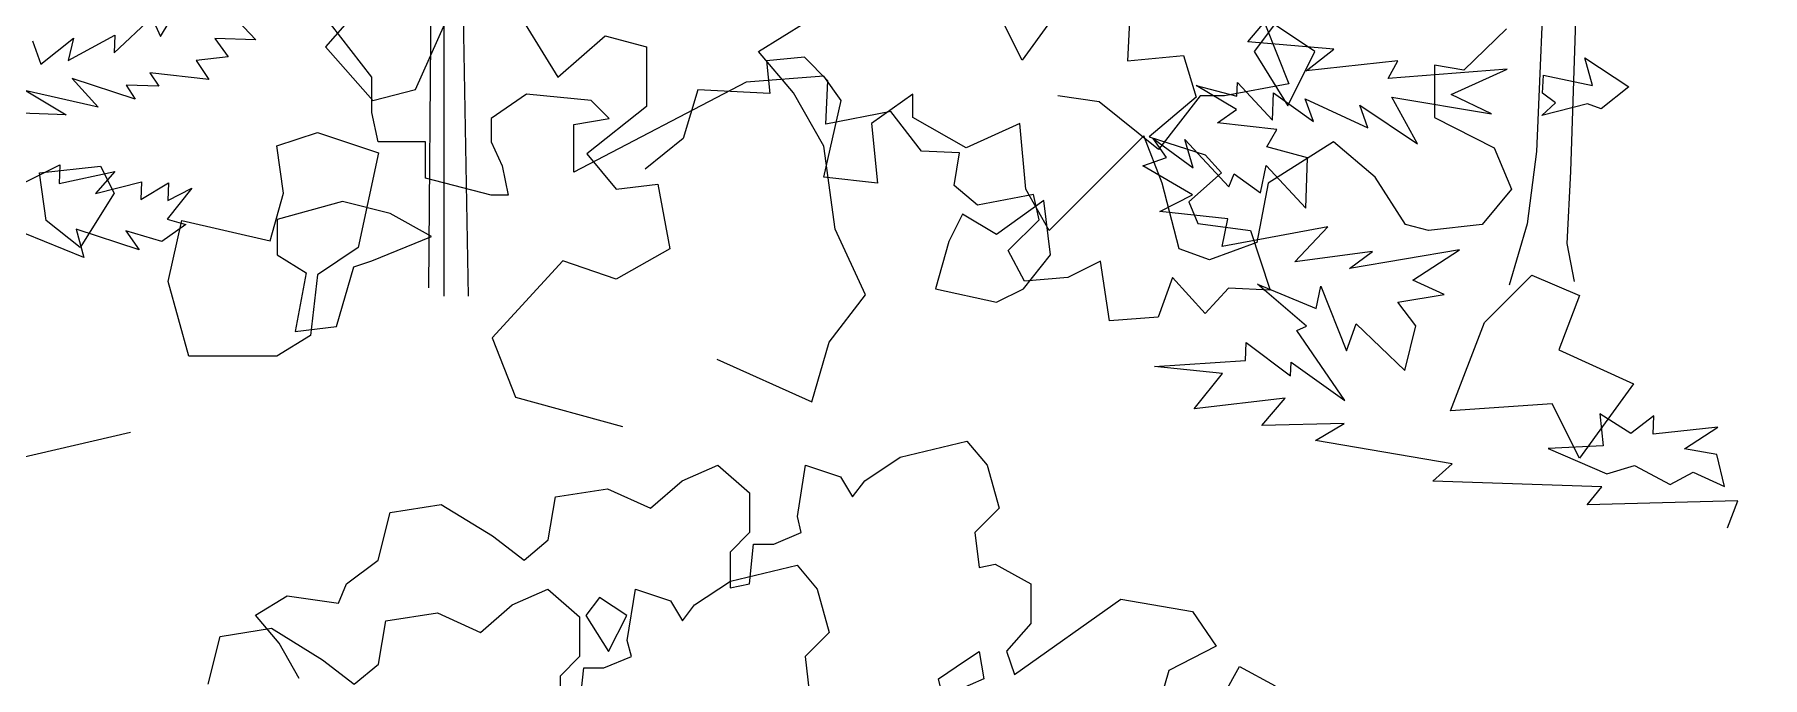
# Model space of a CAD drawing. Header units: inches. Extents: x -11 to 128, y 7 to 56.
# Drawn here: x 56.625 to 57.078, y 23.1037 to 23.2723 of the extents above; entities that cross this region are included whole.
import ezdxf

# ---------------------------------------------------------------- set-up
doc = ezdxf.new("R2010")
doc.units = ezdxf.units.IN
doc.header["$MEASUREMENT"] = 0
doc.layers.add('CAY', color=94, linetype='Continuous')
doc.layers.add('CAY-3', color=61, linetype='Continuous')
picture_1 = doc.add_image_def('image1.jpg', size_in_pixel=(1680, 1093))

# ---------------------------------------------------------------- blocks, each defined once
blk = doc.blocks.new('A$C76451831')
at = {"layer": 'CAY'}
for p, q in [((1954.5, 1555.8), (1982.2, 1510.4)), ((1867.9, 1552.3), (1846.6, 1528.1)), ((1899.1, 1503.3), (1916.2, 1541.7)), ((1982.2, 1510.4), (2010, 1534.6)), ((2010, 1534.6), (2034.1, 1528.1)), ((2099.4, 1525.5), (2127.1, 1542.6)), ((1846.6, 1528.1), (1874.3, 1496.9)), ((2034.1, 1528.1), (2034.1, 1493.3)), ((2120, 1501.3), (2099.4, 1525.5)), ((1874.3, 1496.9), (1899.1, 1503.3)), ((2137.7, 1470.1), (2120, 1501.3)), ((2034.1, 1493.3), (1999.3, 1465.6)), ((1999.3, 1465.6), (2016.4, 1445)), ((2144.2, 1421.7), (2137.7, 1470.1)), ((2016.4, 1445), (2040.6, 1447.9)), ((2040.6, 1447.9), (2047.7, 1410.1)), ((2161.9, 1383.3), (2144.2, 1421.7)), ((1985.2, 1403.1), (1943.9, 1358.2)), ((2016.4, 1392.5), (1985.2, 1403.1)), ((2047.7, 1410.1), (2016.4, 1392.5)), ((2140.7, 1355.6), (2161.9, 1383.3)), ((1943.9, 1358.2), (1957.5, 1323.4)), ((2130.6, 1320.8), (2140.7, 1355.6)), ((2075.2, 1345.6), (2130.6, 1320.8)), ((1957.5, 1323.4), (2020, 1306.3)), ((1732.8, 1302.8), (1656.2, 1285.1)), ((4647.3, 135.4), (4647.3, 419.7)), ((4638.3, 140.1), (4640.6, 408.3)), ((4661.5, 135.4), (4656.8, 405.9)), ((5116.8, 284), (5127.7, 296.8)), ((5127.1, 293.6), (5140.7, 259.4)), ((5167, 279.6), (5116.8, 284)), ((5150.7, 267), (5167, 279.6)), ((5204.4, 272.8), (5150.7, 267)), ((5198.6, 262.6), (5204.4, 272.8)), ((5268.1, 267.9), (5198.6, 262.6)), ((5235.4, 253.2), (5268.1, 267.9)), ((5029.8, 248.8), (5005.7, 252.3)), ((5088.8, 252.3), (5064.6, 221)), ((5110, 244.4), (5086.5, 258.4)), ((5086.5, 258.4), (5110.3, 252.1)), ((5103, 252.3), (5088.8, 252.3)), ((5140.7, 259.4), (5103, 252.3)), ((5110.3, 252.1), (5110.6, 260.2)), ((5110.6, 260.2), (5131.1, 238.2)), ((5131.1, 238.2), (5131.7, 254.1)), ((5131.7, 254.1), (5155.1, 237.4)), ((5259, 241.9), (5235.4, 253.2)), ((5064.6, 221), (5029.8, 248.8)), ((5098.9, 236.6), (5110, 244.4)), ((5155.1, 237.4), (5150.1, 250.7)), ((5150.1, 250.7), (5186.7, 233.6)), ((5186.7, 233.6), (5182.2, 246.9)), ((5182.2, 246.9), (5215.8, 224.4)), ((5200.9, 251.6), (5259, 241.9)), ((5215.8, 224.4), (5200.9, 251.6)), ((5133.6, 232.7), (5098.9, 236.6)), ((5127.8, 222.5), (5133.6, 232.7)), ((5069.2, 216.4), (5061.4, 227.5)), ((5061.4, 227.5), (5084.8, 210.4)), ((5080, 226.9), (5105.7, 199.2)), ((5084.8, 210.4), (5080, 226.9)), ((5151.6, 216.2), (5127.8, 222.5)), ((5055.4, 211.4), (5069.2, 216.4)), ((5150.6, 186.8), (5151.6, 216.2)), ((5084.3, 194.5), (5055.4, 211.4)), ((5105.7, 199.2), (5108.7, 206.8)), ((5108.7, 206.8), (5124.2, 195.8)), ((5124.2, 195.8), (5127.5, 211.6)), ((5127.5, 211.6), (5150.6, 186.8)), ((5065.3, 184.8), (5084.3, 194.5)), ((5105.1, 180.6), (5065.3, 184.8)), ((5101.8, 164.4), (5105.1, 180.6)), ((5163.4, 175.9), (5101.8, 164.4)), ((5144.1, 155.3), (5163.4, 175.9)), ((5240.4, 162.3), (5176.1, 151.4)), ((5213, 144.7), (5240.4, 162.3)), ((5189.6, 161.4), (5144.1, 155.3)), ((5176.1, 151.4), (5189.6, 161.4)), ((5150.9, 117.8), (5122.3, 142.4)), ((5122.3, 142.4), (5156.7, 128.1)), ((5231.3, 136.3), (5213, 144.7)), ((5156.7, 128.1), (5159.4, 141.1)), ((5159.4, 141.1), (5174.4, 103.4)), ((5204.4, 131.8), (5231.3, 136.3)), ((5214.8, 117.9), (5204.4, 131.8)), ((5145.4, 115.3), (5150.9, 117.8)), ((5173.4, 74.4), (5145.4, 115.3)), ((5174.4, 103.4), (5180, 119.1)), ((5180, 119.1), (5208.5, 91.8)), ((5208.5, 91.8), (5214.8, 117.9)), ((5115.3, 97.8), (5115.7, 108.2)), ((5115.7, 108.2), (5141.7, 88.7)), ((5062.2, 94.2), (5115.3, 97.8)), ((5101.9, 90.1), (5062.2, 94.2)), ((5141.7, 88.7), (5142, 96.8)), ((5142, 96.8), (5173.4, 74.4)), ((5085.3, 69.4), (5101.9, 90.1)), ((5138.6, 75.7), (5085.3, 69.4)), ((5124.9, 59.8), (5138.6, 75.7)), ((5172.9, 60.9), (5124.9, 59.8)), ((5156.3, 51), (5172.9, 60.9)), ((5236, 37.4), (5156.3, 51)), ((5224.8, 27.3), (5236, 37.4)), ((5323.5, 23.9), (5224.8, 27.3)), ((5314.9, 13.3), (5323.5, 23.9)), ((5402.9, 15.7), (5314.9, 13.3)), ((5396.9, 0), (5402.9, 15.7))]:
    blk.add_line(p, q, dxfattribs=at)
for points in [[(2424.5, 1525.4), (2400.8, 1541.2), (2388.9, 1525.4), (2408.7, 1493.7)], [(1754.8, 1391.1), (1762.7, 1426.7), (1814.2, 1414.8), (1822.1, 1442.6), (1818.1, 1470.3), (1841.9, 1478.2), (1877.5, 1466.3), (1865.7, 1410.9), (1841.9, 1395), (1837.9, 1359.4), (1818.1, 1347.5), (1766.7, 1347.5)], [(1683.5, 1426.7), (1679.6, 1454.5), (1715.2, 1458.4), (1723.1, 1442.6), (1703.3, 1410.9)], [(2270.1, 1406.6), (2266.2, 1438.3), (2238.4, 1418.5), (2218.7, 1430.3), (2210.7, 1414.5), (2202.8, 1386.8), (2238.4, 1378.9), (2254.3, 1386.8)], [(2523.5, 1367), (2551.2, 1394.7), (2578.9, 1382.8), (2567, 1351.1), (2610.6, 1331.3), (2578.9, 1287.8), (2563.1, 1319.5), (2503.7, 1315.5)], [(2022.5, 1195.9), (2006.6, 1206.4), (1998.7, 1195.9), (2011.9, 1174.8)], [(2220.4, 1169.5), (2228.3, 1174.8), (2231, 1158.9), (2207.2, 1148.4), (2204.6, 1158.9)], [(5288.9, 254), (5289.3, 264.4), (5318.1, 258.4), (5313.6, 274.5), (5339.3, 257.7), (5323, 244.7), (5315, 247.7), (5288.4, 240.9), (5296.4, 248.3)], [(5395.1, 24.1), (5390.7, 42.8), (5371.8, 46.2), (5391.3, 58.7), (5353.5, 54.6), (5353.9, 65.4), (5340.4, 55), (5322.2, 66.5), (5324.3, 47.9), (5292.1, 46.3), (5326.4, 31.5), (5342.5, 36.4), (5363.4, 25.2), (5376.8, 32.4)]]:
    blk.add_lwpolyline(points, close=True, dxfattribs=at)
for points in [[(1831.3, 1159), (1819.5, 1179.8), (1805.7, 1196), (1824.2, 1207.4), (1854.1, 1203), (1858.8, 1214.4), (1877.3, 1228.2), (1884.3, 1256.1), (1914.2, 1260.8), (1944.1, 1242.4), (1962.6, 1228.2), (1976.7, 1240), (1981, 1265.2), (2011.3, 1269.9), (2036.5, 1258.5), (2054.9, 1274.6), (2075.8, 1283.7), (2094.3, 1267.5), (2094.3, 1244.3), (2082.9, 1232.9), (2082.9, 1212.1), (2094.3, 1214.4), (2096.6, 1237.6), (2108.4, 1237.6), (2124.5, 1244.3), (2122.2, 1253.8), (2126.9, 1283.7), (2147.3, 1277), (2154.4, 1265.2), (2161.5, 1274.6), (2182.3, 1288.4), (2221.2, 1297.8), (2233, 1283.7), (2240.1, 1258.5), (2225.9, 1244.3), (2228.3, 1223.9), (2237.7, 1225.8), (2258.6, 1214.4), (2258.6, 1191.2), (2244.4, 1175.1), (2249.1, 1161.4), (2311.2, 1205.4), (2352.9, 1198.3), (2366.7, 1177.9), (2339.1, 1163.7), (2334.4, 1147.6)], [(2371.4, 1149.9), (2380.4, 1166.1), (2401.2, 1154.7)], [(4406.8, 284.6), (4411.8, 270.9), (4430.9, 286.1), (4427.7, 273), (4455, 287.9), (4454.6, 277.5), (4476.6, 298.1), (4481.7, 287), (4495.6, 310.5)], [(4526.8, 296.3), (4537.3, 285.1), (4513.3, 285.9), (4521.1, 275.2), (4502.5, 273.1), (4509.8, 262), (4475.5, 265.9), (4480.6, 258), (4461.6, 258.7), (4466.8, 250.4), (4430.1, 262.5), (4445.3, 245.7), (4403.1, 255.3), (4426.6, 241.3), (4389.5, 242.6)], [(4398.4, 199.7), (4422.9, 212), (4422.5, 201.1), (4454.9, 208.2), (4443.6, 195.4), (4470.5, 202.2), (4470.2, 191.8), (4486.4, 201.6), (4486, 191.2), (4499.9, 198.4), (4485.6, 180.3), (4496.4, 177.2), (4482.5, 167.3), (4461.4, 173.5), (4469.1, 162.3), (4432.4, 174.5), (4436.8, 158), (4379.2, 181.3)], [(888.6, 656.4), (872.7, 530.9), (866.4, 466.6), (861.1, 337.9), (856.9, 208.2), (854.8, 166), (859, 143.9)], [(774.7, 655.4), (791.5, 634.3), (850.6, 524.6), (847.4, 444.5), (842.2, 343.2), (836.9, 219.8), (831.6, 177.6), (821.1, 141.8)]]:
    blk.add_lwpolyline(points, dxfattribs=at)
at = {"layer": 'CAY-3'}
for p, q in [((156.8, 263.3), (132.7, 294.5)), ((819.4, 291.6), (794.6, 267.4)), ((156.8, 242.6), (156.8, 263.3)), ((420.8, 263.9), (375.4, 260.4)), ((430.8, 249.7), (420.8, 263.9)), ((794.6, 267.4), (777.5, 270.4)), ((777.5, 270.4), (777.5, 239.7)), ((247, 253.3), (226.4, 239.1)), ((284.8, 249.7), (247, 253.3)), ((375.4, 260.4), (274.7, 207.8)), ((472.7, 253.3), (448.5, 236.2)), ((472.7, 239.7), (472.7, 253.3)), ((160.4, 225.5), (156.8, 242.6)), ((295.4, 239.1), (284.8, 249.7)), ((420.8, 204.9), (430.8, 249.7)), ((226.4, 239.1), (226.4, 225.5)), ((274.7, 235.6), (295.4, 239.1)), ((274.7, 207.8), (274.7, 235.6)), ((448.5, 236.2), (452, 201.4)), ((503.9, 222), (472.7, 239.7)), ((535.2, 236.2), (503.9, 222)), ((538.7, 197.8), (535.2, 236.2)), ((777.5, 239.7), (812.3, 222)), ((188.1, 225.5), (160.4, 225.5)), ((188.1, 204.3), (188.1, 225.5)), ((226.4, 225.5), (232.9, 211.4)), ((607.7, 229.1), (583.5, 204.9)), ((618.3, 201.4), (607.7, 229.1)), ((718.5, 225.5), (680.2, 201.4)), ((742.7, 204.9), (718.5, 225.5)), ((812.3, 222), (822.3, 197.8)), ((226.4, 194.3), (188.1, 204.3)), ((232.9, 211.4), (236.4, 194.3)), ((452, 201.4), (420.8, 204.9)), ((583.5, 204.9), (552.3, 173.6)), ((760.4, 177.2), (742.7, 204.9)), ((236.4, 194.3), (226.4, 194.3)), ((552.3, 173.6), (538.7, 197.8)), ((628.3, 163), (618.3, 201.4)), ((680.2, 201.4), (673.7, 166.6)), ((822.3, 197.8), (805.2, 177.2)), ((774, 173.6), (760.4, 177.2)), ((805.2, 177.2), (774, 173.6)), ((646, 156.5), (628.3, 163)), ((673.7, 166.6), (646, 156.5))]:
    blk.add_line(p, q, dxfattribs=at)
for points in [[(6226.3, 1155.7), (6233.4, 1183.7), (6263.3, 1188.4), (6293.2, 1169.9), (6311.6, 1155.7), (6325.8, 1167.5), (6330.1, 1192.7), (6360.4, 1197.4), (6385.5, 1186), (6404, 1202.1), (6424.8, 1211.2), (6443.3, 1195.1), (6443.3, 1171.9), (6431.9, 1160.5), (6431.9, 1139.6)], [(6443.3, 1142), (6445.7, 1165.2), (6457.5, 1165.2), (6473.6, 1171.9), (6471.2, 1181.3), (6475.9, 1211.2), (6496.4, 1204.5), (6503.5, 1192.7), (6510.5, 1202.1), (6531.4, 1215.9), (6570.3, 1225.3), (6582.1, 1211.2), (6589.1, 1186), (6575, 1171.9), (6577.4, 1151.4)], [(5047.5, 296), (5046.4, 272.8), (5079.1, 275.9), (5086.5, 251.7), (5059.1, 228.5), (5091.8, 217.9), (5101.3, 207.4), (5082.3, 190.5), (5087.6, 177.8), (5118.2, 173.6), (5129.8, 138.8), (5105.5, 139.9), (5091.8, 125.1), (5072.8, 146.2), (5064.4, 123), (5035.9, 120.9), (5030.6, 155.7), (5011.6, 146.2), (4986.3, 144.1), (4976.8, 162), (4994.8, 179.9), (4991.6, 194.7), (4958.9, 188.4), (4945.2, 200), (4948.4, 219), (4926.2, 220), (4908.3, 243.2), (4870.3, 235.8), (4871.4, 261.2), (4857.7, 274.9), (4835.5, 272.8), (4837.6, 253.8), (4795.4, 255.9), (4787, 227.4), (4764.8, 209.5)]]:
    blk.add_lwpolyline(points, dxfattribs=at)
for points in [[(481.1, 352.5), (508.8, 380.2), (536.5, 368.3), (524.6, 336.6), (568.2, 316.8), (536.5, 273.3), (520.7, 305), (461.3, 301)], [(167.4, 183.7), (139.7, 190.7), (101.4, 180.1), (101.4, 159.5), (118.5, 148.9), (112, 114.6), (136.2, 117.6), (146.2, 152.4), (156.8, 155.9), (191.6, 170.1)]]:
    blk.add_lwpolyline(points, close=True, dxfattribs=at)

msp = doc.modelspace()

# ---------------------------------------------------------------- block references
at = {"layer": 'CAY', "xscale": 0.0004489089019145984, "yscale": 0.0004489089019145984, "zscale": 0.0004489089019145984}
for p in [(54.64618, 23.14297), (56.64307, 23.14297), (53.87545, 22.58311), (55.87234, 22.58311)]:
    msp.add_blockref('A$C76451831', p, dxfattribs=at)

# ---------------------------------------------------------------- pictures from other files: only their frames are drawn
image = msp.add_image(picture_1, insert=(12.49661, 7.37723), size_in_units=(74.4025, 48.40591))
image.dxf.flags = 6

doc.saveas('drawing.dxf')
